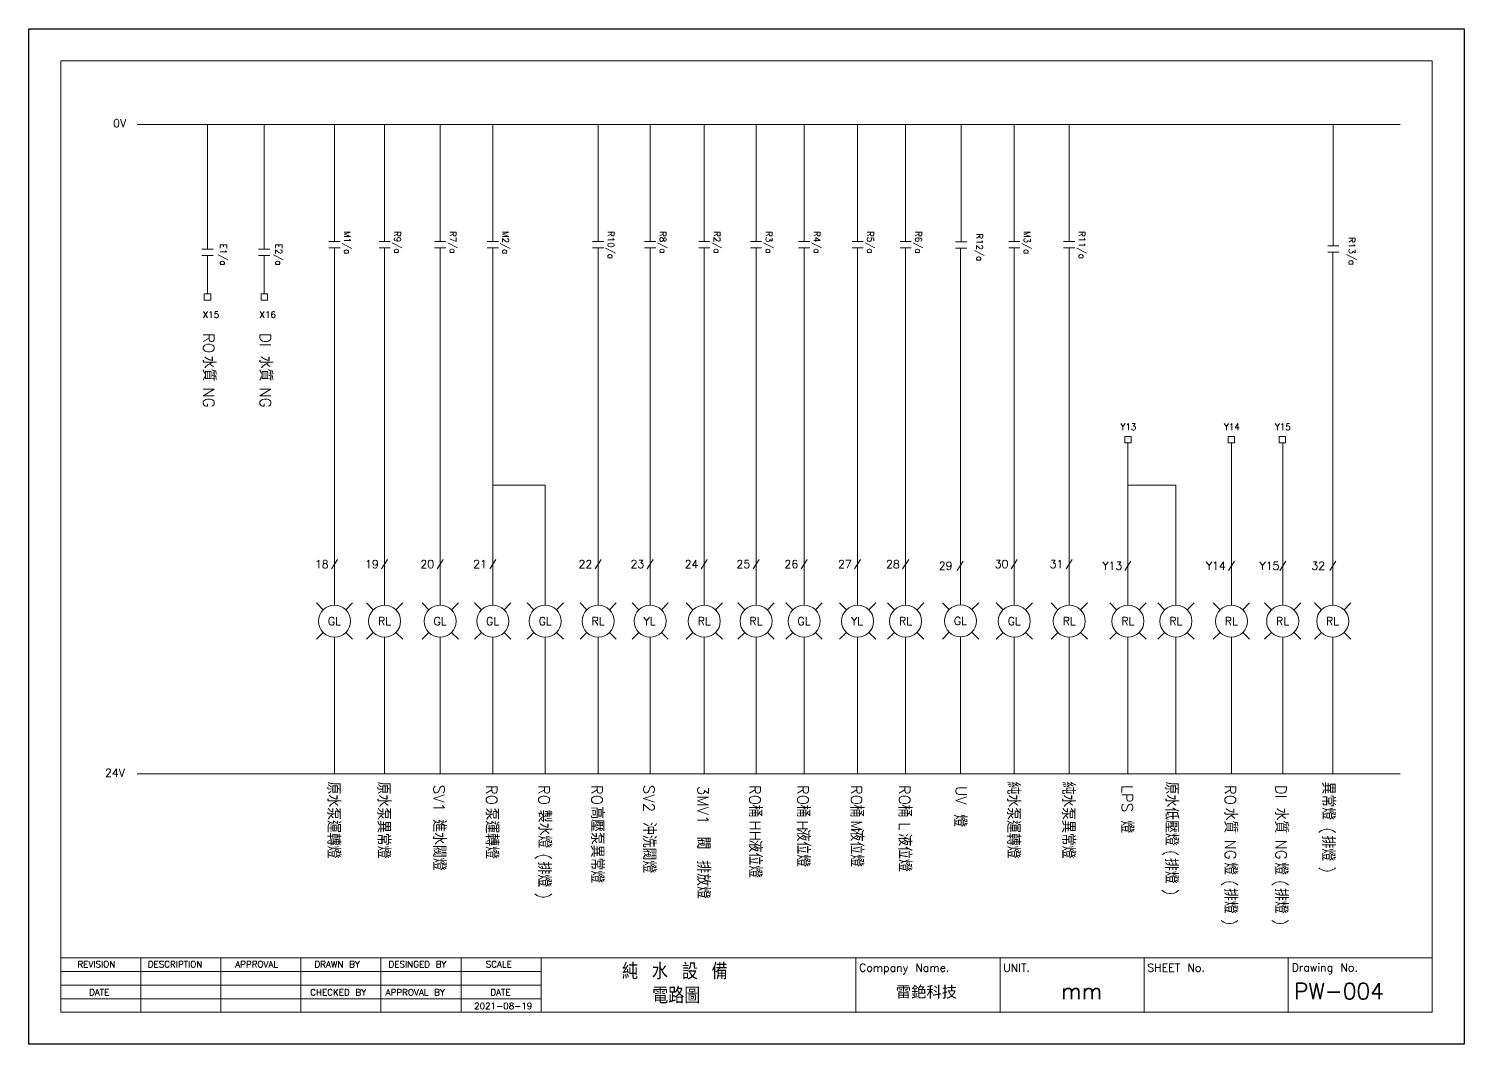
# Model space of a CAD drawing. Header units: millimetres. Extents: x 1497 to 5358, y 966 to 1803.
# Drawn here: x 3279.3 to 3576.3, y 1593.2 to 1803.2 of the extents above; entities that cross this region are included whole.
import ezdxf

# ---------------------------------------------------------------- set-up
doc = ezdxf.new("R2010")
doc.units = ezdxf.units.MM
doc.styles.add('rcs', font='txt.shx')
doc.styles.add('ting', font='monotxt.shx', dxfattribs={"height": 800, "bigfont": 'chineset.shx'})
doc.styles.add('型式1', font='')
doc.styles.get('型式1').set_extended_font_data('MingLiU')

msp = doc.modelspace()

# ---------------------------------------------------------------- linework, layer by layer
at = {"lineweight": 0}
for p, q in [((3285.92, 1796.57), (3569.67, 1796.57)), ((3285.92, 1599.82), (3285.92, 1796.57)), ((3569.67, 1796.57), (3569.67, 1599.82)), ((3301.7, 1783.38), (3305.35, 1783.38)), ((3305.35, 1783.38), (3308, 1783.38)), ((3308, 1783.38), (3563.04, 1783.38)), ((3316.27, 1783.38), (3316.27, 1757.63, 0)), ((3328.02, 1783.38), (3328.02, 1757.63, 0)), ((3342.56, 1783.38, 0), (3342.56, 1763.51, 0)), ((3352.93, 1783.38, 0), (3352.93, 1763.51, 0)), ((3364.43, 1783.38, 0), (3364.43, 1763.51, 0)), ((3375.3, 1783.38, 0), (3375.3, 1763.51, 0)), ((3397.1, 1783.38, 0), (3397.1, 1763.51, 0)), ((3407.85, 1783.38, 0), (3407.85, 1763.51, 0)), ((3419.06, 1783.38), (3419.06, 1763.51)), ((3429.77, 1783.38, 0), (3429.77, 1763.51, 0)), ((3439.71, 1783.38, 0), (3439.71, 1763.51, 0)), ((3450.79, 1783.38, 0), (3450.79, 1763.51, 0)), ((3460.72, 1783.38, 0), (3460.72, 1763.51, 0)), ((3472.2, 1783.38), (3472.2, 1759.12, 0)), ((3483.2, 1783.38, 0), (3483.2, 1763.51, 0)), ((3494.57, 1783.38, 0), (3494.57, 1763.51, 0)), ((3549.2, 1783.38, 0), (3549.2, 1758.33, 0)), ((3342.56, 1763.51, 0), (3342.56, 1759.2, 0)), ((3352.93, 1763.51, 0), (3352.93, 1759.2, 0)), ((3364.43, 1763.51, 0), (3364.43, 1759.2, 0)), ((3375.3, 1763.51, 0), (3375.3, 1759.2, 0)), ((3397.1, 1763.51, 0), (3397.1, 1759.2, 0)), ((3407.85, 1763.51, 0), (3407.85, 1759.2, 0)), ((3419.06, 1763.51), (3419.06, 1759.2)), ((3429.77, 1763.51, 0), (3429.77, 1759.2, 0)), ((3439.71, 1763.51, 0), (3439.71, 1759.2, 0)), ((3450.79, 1763.51, 0), (3450.79, 1759.2, 0)), ((3460.72, 1763.51, 0), (3460.72, 1759.2, 0)), ((3483.2, 1763.51, 0), (3483.2, 1759.2, 0)), ((3494.57, 1763.51, 0), (3494.57, 1759.2, 0)), ((3341.4, 1759.2, 0), (3343.72, 1759.2, 0)), ((3351.77, 1759.2, 0), (3354.09, 1759.2, 0)), ((3363.27, 1759.2, 0), (3365.59, 1759.2, 0)), ((3374.14, 1759.2, 0), (3376.46, 1759.2, 0)), ((3395.94, 1759.2, 0), (3398.26, 1759.2, 0)), ((3406.69, 1759.2, 0), (3409.01, 1759.2, 0)), ((3417.9, 1759.2), (3420.22, 1759.2)), ((3428.61, 1759.2, 0), (3430.93, 1759.2, 0)), ((3438.55, 1759.2, 0), (3440.87, 1759.2, 0)), ((3449.63, 1759.2, 0), (3451.95, 1759.2, 0)), ((3459.57, 1759.2, 0), (3461.88, 1759.2, 0)), ((3471.04, 1759.12, 0), (3473.36, 1759.12, 0)), ((3482.04, 1759.2, 0), (3484.36, 1759.2, 0)), ((3493.41, 1759.2, 0), (3495.73, 1759.2, 0)), ((3548.04, 1758.33, 0), (3550.36, 1758.33, 0)), ((3315.11, 1757.63, 0), (3317.43, 1757.63, 0)), ((3315.11, 1756.31, 0), (3317.43, 1756.31, 0)), ((3316.27, 1756.31, 0), (3316.27, 1748.41, 0)), ((3326.86, 1757.63, 0), (3329.18, 1757.63, 0)), ((3326.86, 1756.31, 0), (3329.18, 1756.31, 0)), ((3328.02, 1756.31, 0), (3328.02, 1748.41, 0)), ((3341.4, 1757.88, 0), (3343.72, 1757.88, 0)), ((3342.56, 1757.88, 0), (3342.56, 1753.57, 0)), ((3351.77, 1757.88, 0), (3354.09, 1757.88, 0)), ((3352.93, 1757.88, 0), (3352.93, 1753.57, 0)), ((3363.27, 1757.88, 0), (3365.59, 1757.88, 0)), ((3364.43, 1757.88, 0), (3364.43, 1753.57, 0)), ((3374.14, 1757.88, 0), (3376.46, 1757.88, 0)), ((3375.3, 1757.88, 0), (3375.3, 1753.57, 0)), ((3395.94, 1757.88, 0), (3398.26, 1757.88, 0)), ((3397.1, 1757.88, 0), (3397.1, 1753.57, 0)), ((3406.69, 1757.88, 0), (3409.01, 1757.88, 0)), ((3407.85, 1757.88, 0), (3407.85, 1753.57, 0)), ((3417.9, 1757.88), (3420.22, 1757.88)), ((3419.06, 1757.88), (3419.06, 1753.57)), ((3428.61, 1757.88, 0), (3430.93, 1757.88, 0)), ((3429.77, 1757.88, 0), (3429.77, 1753.57, 0)), ((3438.55, 1757.88, 0), (3440.87, 1757.88, 0)), ((3439.71, 1757.88, 0), (3439.71, 1753.57, 0)), ((3449.63, 1757.88, 0), (3451.95, 1757.88, 0)), ((3450.79, 1757.88, 0), (3450.79, 1753.57, 0)), ((3459.57, 1757.88, 0), (3461.88, 1757.88, 0)), ((3460.72, 1757.88, 0), (3460.72, 1753.57, 0)), ((3471.04, 1757.79, 0), (3473.36, 1757.79, 0)), ((3472.07, 1757.72, 0), (3472.08, 1684.05, 0)), ((3482.04, 1757.88, 0), (3484.36, 1757.88, 0)), ((3483.2, 1757.88, 0), (3483.2, 1753.57, 0)), ((3493.41, 1757.88, 0), (3495.73, 1757.88, 0)), ((3494.57, 1757.88, 0), (3494.57, 1753.57, 0)), ((3548.04, 1757, 0), (3550.36, 1757, 0)), ((3549.08, 1756.93, 0), (3549.08, 1684.04, 0)), ((3342.56, 1753.57, 0), (3342.56, 1684.01, 0)), ((3352.93, 1753.57, 0), (3352.93, 1684.01, 0)), ((3364.43, 1753.57, 0), (3364.43, 1684.01, 0)), ((3375.3, 1753.57, 0), (3375.3, 1684.01, 0)), ((3397.1, 1753.57, 0), (3397.1, 1684.01, 0)), ((3407.85, 1753.57, 0), (3407.85, 1684.01, 0)), ((3419.06, 1753.57), (3419.06, 1684.01)), ((3429.77, 1753.57, 0), (3429.77, 1684.01, 0)), ((3439.71, 1753.57, 0), (3439.71, 1684.01, 0)), ((3450.79, 1753.57, 0), (3450.79, 1684.01, 0)), ((3460.72, 1753.57, 0), (3460.72, 1684.01, 0)), ((3483.2, 1753.57, 0), (3483.2, 1684.01, 0)), ((3494.57, 1753.57, 0), (3494.57, 1684.01, 0)), ((3315.61, 1748.41, 0), (3316.94, 1748.41, 0)), ((3315.61, 1747.08, 0), (3315.61, 1748.41, 0)), ((3315.61, 1747.08, 0), (3316.94, 1747.08, 0)), ((3316.94, 1748.41, 0), (3316.94, 1747.08, 0)), ((3327.36, 1748.41, 0), (3328.69, 1748.41, 0)), ((3327.36, 1747.08, 0), (3327.36, 1748.41, 0)), ((3327.36, 1747.08, 0), (3328.69, 1747.08, 0)), ((3328.69, 1748.41, 0), (3328.69, 1747.08, 0)), ((3506.04, 1718.9, 0), (3507.37, 1718.9, 0)), ((3506.04, 1717.58, 0), (3506.04, 1718.9, 0)), ((3507.37, 1717.58, 0), (3506.04, 1717.58, 0)), ((3506.71, 1717.58, 0), (3506.71, 1710.54, 0)), ((3507.37, 1718.9, 0), (3507.37, 1717.58, 0)), ((3527.46, 1718.9, 0), (3528.78, 1718.9, 0)), ((3527.46, 1717.58, 0), (3527.46, 1718.9, 0)), ((3528.78, 1717.58, 0), (3527.46, 1717.58, 0)), ((3528.12, 1717.43, 0), (3528.12, 1684.01, 0)), ((3528.78, 1718.9, 0), (3528.78, 1717.58, 0)), ((3538, 1718.9, 0), (3539.32, 1718.9, 0)), ((3538, 1717.58, 0), (3538, 1718.9, 0)), ((3539.32, 1717.58, 0), (3538, 1717.58, 0)), ((3538.72, 1717.49, 0), (3538.72, 1684.01, 0)), ((3539.32, 1718.9, 0), (3539.32, 1717.58, 0)), ((3375.3, 1708.83, 0), (3386.19, 1708.83, 0)), ((3386.15, 1708.83, 0), (3386.15, 1684.01, 0)), ((3506.71, 1710.54, 0), (3506.71, 1684.01, 0)), ((3506.71, 1708.83, 0), (3516.64, 1708.83, 0)), ((3516.64, 1708.83, 0), (3516.64, 1684.01, 0)), ((3341.94, 1691.51, 0), (3343.18, 1693.47, 0)), ((3352.31, 1691.51, 0), (3353.55, 1693.47, 0)), ((3363.81, 1691.51, 0), (3365.05, 1693.47, 0)), ((3374.68, 1691.51, 0), (3375.92, 1693.47, 0)), ((3396.48, 1691.51, 0), (3397.72, 1693.47, 0)), ((3407.23, 1691.51, 0), (3408.47, 1693.47, 0)), ((3418.44, 1691.51), (3419.68, 1693.47)), ((3429.15, 1691.51, 0), (3430.39, 1693.47, 0)), ((3439.09, 1691.51, 0), (3440.33, 1693.47, 0)), ((3450.17, 1691.51, 0), (3451.41, 1693.47, 0)), ((3460.1, 1691.51, 0), (3461.35, 1693.47, 0)), ((3471.39, 1691.16, 0), (3472.63, 1693.12, 0)), ((3482.58, 1691.51, 0), (3483.82, 1693.47, 0)), ((3493.95, 1691.51, 0), (3495.19, 1693.47, 0)), ((3506.09, 1691.16, 0), (3507.33, 1693.12, 0)), ((3527.5, 1691.16, 0), (3528.74, 1693.12, 0)), ((3538.1, 1691.16, 0), (3539.34, 1693.12, 0)), ((3548.47, 1691.16, 0), (3549.71, 1693.12, 0)), ((3338.81, 1684.45, 0), (3340.22, 1683.04, 0)), ((3346.31, 1684.45, 0), (3344.9, 1683.04, 0)), ((3349.18, 1684.45, 0), (3350.59, 1683.04, 0)), ((3356.68, 1684.45, 0), (3355.27, 1683.04, 0)), ((3360.68, 1684.45, 0), (3362.09, 1683.04, 0)), ((3368.18, 1684.45, 0), (3366.77, 1683.04, 0)), ((3371.55, 1684.45, 0), (3372.96, 1683.04, 0)), ((3379.05, 1684.45, 0), (3377.64, 1683.04, 0)), ((3382.41, 1684.45, 0), (3383.81, 1683.04, 0)), ((3389.9, 1684.45, 0), (3388.5, 1683.04, 0)), ((3393.35, 1684.45, 0), (3394.75, 1683.04, 0)), ((3400.84, 1684.45, 0), (3399.44, 1683.04, 0)), ((3404.11, 1684.45, 0), (3405.51, 1683.04, 0)), ((3411.6, 1684.45, 0), (3410.2, 1683.04, 0)), ((3415.31, 1684.45), (3416.72, 1683.04)), ((3422.8, 1684.45), (3421.4, 1683.04)), ((3426.02, 1684.45, 0), (3427.43, 1683.04, 0)), ((3433.52, 1684.45, 0), (3432.11, 1683.04, 0)), ((3435.96, 1684.45, 0), (3437.37, 1683.04, 0)), ((3443.46, 1684.45, 0), (3442.05, 1683.04, 0)), ((3447.04, 1684.45, 0), (3448.45, 1683.04, 0)), ((3454.54, 1684.45, 0), (3453.13, 1683.04, 0)), ((3456.98, 1684.45, 0), (3458.38, 1683.04, 0)), ((3464.47, 1684.45, 0), (3463.07, 1683.04, 0)), ((3468.33, 1684.49, 0), (3469.74, 1683.08, 0)), ((3475.83, 1684.49, 0), (3474.42, 1683.08, 0)), ((3479.45, 1684.45, 0), (3480.86, 1683.04, 0)), ((3486.94, 1684.45, 0), (3485.54, 1683.04, 0)), ((3490.82, 1684.45, 0), (3492.23, 1683.04, 0)), ((3498.32, 1684.45, 0), (3496.91, 1683.04, 0)), ((3502.96, 1684.45, 0), (3504.36, 1683.04, 0)), ((3510.45, 1684.45, 0), (3509.05, 1683.04, 0)), ((3512.9, 1684.45, 0), (3514.3, 1683.04, 0)), ((3520.39, 1684.45, 0), (3518.99, 1683.04, 0)), ((3524.37, 1684.45, 0), (3525.78, 1683.04, 0)), ((3531.87, 1684.45, 0), (3530.46, 1683.04, 0)), ((3534.98, 1684.45, 0), (3536.38, 1683.04, 0)), ((3542.47, 1684.45, 0), (3541.07, 1683.04, 0)), ((3545.32, 1684.45, 0), (3546.73, 1683.04, 0)), ((3552.82, 1684.45, 0), (3551.41, 1683.04, 0)), ((3340.22, 1678.36, 0), (3338.81, 1676.95, 0)), ((3344.9, 1678.36, 0), (3346.31, 1676.95, 0)), ((3350.59, 1678.36, 0), (3349.18, 1676.95, 0)), ((3355.27, 1678.36, 0), (3356.68, 1676.95, 0)), ((3362.09, 1678.36, 0), (3360.68, 1676.95, 0)), ((3366.77, 1678.36, 0), (3368.18, 1676.95, 0)), ((3372.96, 1678.36, 0), (3371.55, 1676.95, 0)), ((3377.64, 1678.36, 0), (3379.05, 1676.95, 0)), ((3383.81, 1678.36, 0), (3382.41, 1676.95, 0)), ((3388.5, 1678.36, 0), (3389.9, 1676.95, 0)), ((3394.75, 1678.36, 0), (3393.35, 1676.95, 0)), ((3399.44, 1678.36, 0), (3400.84, 1676.95, 0)), ((3405.51, 1678.36, 0), (3404.11, 1676.95, 0)), ((3410.2, 1678.36, 0), (3411.6, 1676.95, 0)), ((3416.72, 1678.36), (3415.31, 1676.95)), ((3421.4, 1678.36), (3422.8, 1676.95)), ((3427.43, 1678.36, 0), (3426.02, 1676.95, 0)), ((3432.11, 1678.36, 0), (3433.52, 1676.95, 0)), ((3437.37, 1678.36, 0), (3435.96, 1676.95, 0)), ((3442.05, 1678.36, 0), (3443.46, 1676.95, 0)), ((3448.45, 1678.36, 0), (3447.04, 1676.95, 0)), ((3453.13, 1678.36, 0), (3454.54, 1676.95, 0)), ((3458.38, 1678.36, 0), (3456.98, 1676.95, 0)), ((3463.07, 1678.36, 0), (3464.47, 1676.95, 0)), ((3469.74, 1678.4, 0), (3468.33, 1676.99, 0)), ((3474.42, 1678.4, 0), (3475.83, 1676.99, 0)), ((3480.86, 1678.36, 0), (3479.45, 1676.95, 0)), ((3485.54, 1678.36, 0), (3486.94, 1676.95, 0)), ((3492.23, 1678.36, 0), (3490.82, 1676.95, 0)), ((3496.91, 1678.36, 0), (3498.32, 1676.95, 0)), ((3504.36, 1678.36, 0), (3502.96, 1676.95, 0)), ((3509.05, 1678.36, 0), (3510.45, 1676.95, 0)), ((3514.3, 1678.36, 0), (3512.9, 1676.95, 0)), ((3518.99, 1678.36, 0), (3520.39, 1676.95, 0)), ((3525.78, 1678.36, 0), (3524.37, 1676.95, 0)), ((3530.46, 1678.36, 0), (3531.87, 1676.95, 0)), ((3536.38, 1678.36, 0), (3534.98, 1676.95, 0)), ((3541.07, 1678.36, 0), (3542.47, 1676.95, 0)), ((3546.73, 1678.36, 0), (3545.32, 1676.95, 0)), ((3551.41, 1678.36, 0), (3552.82, 1676.95, 0)), ((3342.56, 1677.39, 0), (3342.56, 1649.14, 0)), ((3352.93, 1677.39, 0), (3352.93, 1649.14, 0)), ((3364.43, 1677.39, 0), (3364.43, 1649.14, 0)), ((3375.3, 1677.39, 0), (3375.3, 1649.14, 0)), ((3386.15, 1677.39, 0), (3386.15, 1649.14, 0)), ((3397.1, 1677.39, 0), (3397.1, 1649.14, 0)), ((3407.85, 1677.39, 0), (3407.85, 1649.14, 0)), ((3419.06, 1677.39), (3419.06, 1649.14)), ((3429.77, 1677.39, 0), (3429.77, 1649.14, 0)), ((3439.71, 1677.39, 0), (3439.71, 1649.14, 0)), ((3450.79, 1677.39, 0), (3450.79, 1649.14, 0)), ((3460.72, 1677.39, 0), (3460.72, 1649.14, 0)), ((3472.08, 1677.41, 0), (3472.08, 1649.14, 0)), ((3483.2, 1677.39, 0), (3483.2, 1649.14, 0)), ((3494.57, 1677.39, 0), (3494.57, 1649.14, 0)), ((3506.71, 1677.39, 0), (3506.71, 1649.14, 0)), ((3516.64, 1677.39, 0), (3516.64, 1649.14, 0)), ((3528.12, 1677.39, 0), (3528.12, 1649.14, 0)), ((3538.72, 1677.39, 0), (3538.72, 1649.14, 0)), ((3549.07, 1677.39, 0), (3549.07, 1649.14, 0)), ((3301.7, 1649.14), (3305.35, 1649.14)), ((3305.35, 1649.14), (3308, 1649.14)), ((3308, 1649.14), (3563.04, 1649.14)), ((3285.92, 1611.09), (3569.67, 1611.09)), ((3302.48, 1599.82), (3302.48, 1611.09)), ((3319.04, 1599.77), (3319.04, 1611.03)), ((3335.6, 1599.77), (3335.6, 1611.03)), ((3352.16, 1599.82), (3352.16, 1611.03)), ((3368.73, 1599.82), (3368.73, 1611.03)), ((3385.29, 1599.82), (3385.29, 1611.03)), ((3450.43, 1599.82), (3450.43, 1611.03)), ((3480.24, 1599.82), (3480.24, 1611.03)), ((3510.05, 1599.82), (3510.05, 1611.03)), ((3539.86, 1599.82), (3539.86, 1611.03)), ((3285.92, 1608.26), (3385.29, 1608.26)), ((3285.92, 1605.43), (3385.29, 1605.43)), ((3285.92, 1602.6), (3385.29, 1602.6)), ((3569.67, 1599.82), (3285.92, 1599.82))]:
    msp.add_line(p, q, dxfattribs=at)
msp.add_lwpolyline([(3576.29, 1593.2), (3279.29, 1593.2), (3279.29, 1803.2), (3576.29, 1803.2)], close=True)
for centre in [(3342.56, 1680.7, 0), (3352.93, 1680.7, 0), (3364.43, 1680.7, 0), (3375.3, 1680.7, 0), (3386.15, 1680.7, 0), (3397.1, 1680.7, 0), (3407.85, 1680.7, 0), (3419.06, 1680.7), (3429.77, 1680.7, 0), (3439.71, 1680.7, 0), (3450.79, 1680.7, 0), (3460.72, 1680.7, 0), (3472.08, 1680.74, 0), (3483.2, 1680.7, 0), (3494.57, 1680.7, 0), (3506.71, 1680.7, 0), (3516.64, 1680.7, 0), (3528.12, 1680.7, 0), (3538.72, 1680.7, 0), (3549.07, 1680.7, 0)]:
    msp.add_circle(centre, 3.31, dxfattribs=at)

# ---------------------------------------------------------------- texts
for s, height, style, p in [('0V', 1.656, 'rcs', (3296.76, 1782.83)), ('X15', 1.325, 'rcs', (3315.29, 1743.42, 0)), ('X16', 1.325, 'rcs', (3327.04, 1743.42, 0)), ('Y13', 1.325, 'rcs', (3505.16, 1720.22, 0)), ('Y14', 1.325, 'rcs', (3526.57, 1720.22, 0)), ('Y15', 1.325, 'rcs', (3537.11, 1720.22, 0)), ('18', 1.656, 'rcs', (3338.51, 1691.66, 0)), ('19', 1.656, 'rcs', (3348.88, 1691.66, 0)), ('20', 1.656, 'rcs', (3360.33, 1691.66, 0)), ('21', 1.656, 'rcs', (3371.25, 1691.66, 0)), ('22', 1.656, 'rcs', (3393.04, 1691.66, 0)), ('23', 1.656, 'rcs', (3403.8, 1691.66, 0)), ('24', 1.656, 'rcs', (3415, 1691.66)), ('25', 1.656, 'rcs', (3425.72, 1691.66, 0)), ('26', 1.656, 'rcs', (3435.65, 1691.66, 0)), ('27', 1.656, 'rcs', (3446.73, 1691.66, 0)), ('28', 1.656, 'rcs', (3456.67, 1691.66, 0)), ('29', 1.656, 'rcs', (3467.57, 1691.32, 0)), ('30', 1.656, 'rcs', (3479.14, 1691.66, 0)), ('31', 1.656, 'rcs', (3490.51, 1691.66, 0)), ('Y13', 1.656, 'rcs', (3501.42, 1691.32, 0)), ('Y14', 1.656, 'rcs', (3522.84, 1691.32, 0)), ('Y15', 1.656, 'rcs', (3533.94, 1691.32, 0)), ('32', 1.656, 'rcs', (3544.65, 1691.32, 0)), ('GL', 1.656, 'rcs', (3341.2, 1679.86, 0)), ('RL', 1.656, 'rcs', (3351.56, 1679.86, 0)), ('GL', 1.656, 'rcs', (3363.06, 1679.86, 0)), ('GL', 1.656, 'rcs', (3373.93, 1679.86, 0)), ('GL', 1.656, 'rcs', (3384.79, 1679.86, 0)), ('RL', 1.656, 'rcs', (3395.73, 1679.86, 0)), ('YL', 1.656, 'rcs', (3406.49, 1679.86, 0)), ('RL', 1.656, 'rcs', (3417.69, 1679.86)), ('RL', 1.656, 'rcs', (3428.4, 1679.86, 0)), ('GL', 1.656, 'rcs', (3438.34, 1679.86, 0)), ('YL', 1.656, 'rcs', (3449.42, 1679.86, 0)), ('RL', 1.656, 'rcs', (3459.36, 1679.86, 0)), ('GL', 1.656, 'rcs', (3470.71, 1679.9, 0)), ('GL', 1.656, 'rcs', (3481.83, 1679.86, 0)), ('RL', 1.656, 'rcs', (3493.2, 1679.86, 0)), ('RL', 1.656, 'rcs', (3505.34, 1679.86, 0)), ('RL', 1.656, 'rcs', (3515.28, 1679.86, 0)), ('RL', 1.656, 'rcs', (3526.75, 1679.86, 0)), ('RL', 1.656, 'rcs', (3537.36, 1679.86, 0)), ('RL', 1.656, 'rcs', (3547.7, 1679.86, 0)), ('24V', 1.656, 'rcs', (3295.08, 1648.51)), ('REVISION', 1.325, 'rcs', (3289.37, 1609.09)), ('DESCRIPTION', 1.3249, 'rcs', (3303.92, 1609.09)), ('APPROVAL', 1.325, 'rcs', (3322.02, 1609.09)), ('DRAWN BY', 1.325, 'rcs', (3338.4, 1609.09)), ('DESINGED BY', 1.3249, 'rcs', (3353.74, 1609.09)), ('SCALE', 1.325, 'rcs', (3373.84, 1609.09)), ('純 水 設 備', 3.312, 'ting', (3402.05, 1606.62)), ('Company Name.', 1.6562, 'rcs', (3451.09, 1608.21)), ('UNIT.', 1.656, 'rcs', (3480.9, 1608.21)), ('SHEET No.', 1.656, 'rcs', (3510.71, 1608.21)), ('Drawing No.', 1.6562, 'rcs', (3540.58, 1608.27)), ('DATE', 1.325, 'rcs', (3291.78, 1603.3)), ('CHECKED BY', 1.325, 'rcs', (3337.53, 1603.28)), ('APPROVAL BY', 1.3249, 'rcs', (3353.14, 1603.28)), ('DATE', 1.325, 'rcs', (3374.8, 1603.3)), ('電路圖', 3.312, 'ting', (3408.29, 1601.63)), ('雷銫科技', 2.319, '型式1', (3458.7, 1602.87)), ('mm', 3.312, 'rcs', (3492.89, 1602.53)), ('PW-004', 3.312, 'rcs', (3541.06, 1602.53)), ('2021-08-19', 1.325, 'rcs', (3371.44, 1600.47))]:
    msp.add_text(s, height=height, dxfattribs=dict(at, style=style)).set_placement(p)
for s, height, style, p in [('E1/a', 1.325, 'rcs', (3318.93, 1758.76, 0)), ('E2/a', 1.325, 'rcs', (3330.38, 1758.76, 0)), ('M1/a', 1.325, 'rcs', (3344.56, 1761.37, 0)), ('R9/a', 1.325, 'rcs', (3354.93, 1761.37, 0)), ('R7/a', 1.325, 'rcs', (3366.42, 1761.37, 0)), ('M2/a', 1.325, 'rcs', (3377.3, 1761.37, 0)), ('R10/a', 1.325, 'rcs', (3399.09, 1761.37, 0)), ('R8/a', 1.325, 'rcs', (3409.85, 1761.37, 0)), ('R2/a', 1.325, 'rcs', (3421.05, 1761.37)), ('R3/a', 1.325, 'rcs', (3431.77, 1761.37, 0)), ('R4/a', 1.325, 'rcs', (3441.71, 1761.37, 0)), ('R5/a', 1.325, 'rcs', (3452.78, 1761.37, 0)), ('R6/a', 1.325, 'rcs', (3462.72, 1761.37, 0)), ('R12/a', 1.325, 'rcs', (3475.39, 1760.9, 0)), ('M3/a', 1.325, 'rcs', (3485.19, 1761.37, 0)), ('R11/a', 1.325, 'rcs', (3496.56, 1761.37, 0)), ('R13/a', 1.325, 'rcs', (3552.39, 1760.11, 0)), ('RO', 2.268, 'rcs', (3315.42, 1740.27, 0)), ('DI', 2.268, 'rcs', (3327.14, 1740.27, 0)), ('水質', 2.65, 'ting', (3315.29, 1735.57, 0)), ('水質', 2.65, 'ting', (3327.01, 1735.57, 0)), ('NG', 2.268, 'rcs', (3315.42, 1729.04, 0)), ('NG', 2.268, 'rcs', (3327.14, 1729.04, 0)), ('原水泵運轉燈', 2.65, 'ting', (3341.07, 1647.51, 0)), ('原水泵異常燈', 2.65, 'ting', (3351.43, 1647.5, 0)), ('SV1', 2.268, 'rcs', (3363.06, 1646.85, 0)), ('RO', 2.268, 'rcs', (3373.93, 1646.85, 0)), ('RO', 2.268, 'rcs', (3384.79, 1646.85, 0)), ('RO', 2.268, 'rcs', (3395.73, 1646.85, 0)), ('SV2', 2.268, 'rcs', (3406.48, 1646.85, 0)), ('3MV1', 2.268, 'rcs', (3417.68, 1646.62, 0)), ('RO', 2.268, 'rcs', (3428.4, 1646.85, 0)), ('RO', 2.268, 'rcs', (3438.34, 1646.85, 0)), ('RO', 2.268, 'rcs', (3449.42, 1646.85, 0)), ('RO', 2.268, 'rcs', (3459.36, 1646.85, 0)), ('UV', 2.268, 'rcs', (3471.08, 1646.62, 0)), ('純水泵運轉燈', 2.65, 'ting', (3481.7, 1647.51, 0)), ('純水泵異常燈', 2.65, 'ting', (3493.07, 1647.51, 0)), ('LPS', 2.268, 'rcs', (3505.42, 1646.85, 0)), ('原水低壓燈', 2.65, 'ting', (3514.44, 1647.51, 0)), ('RO', 2.268, 'rcs', (3526.75, 1646.85, 0)), ('DI', 2.268, 'rcs', (3537.24, 1646.85, 0)), ('異常燈', 2.65, 'ting', (3546.87, 1647.51, 0)), ('桶  液位燈', 2.65, 'ting', (3428.28, 1642.74, 0)), ('桶 液位燈', 2.65, 'ting', (3438.21, 1642.74, 0)), ('桶 液位燈', 2.65, 'ting', (3449.29, 1642.74, 0)), ('桶', 2.65, 'ting', (3459.23, 1642.74, 0)), ('進水閥燈', 2.65, 'ting', (3362.93, 1639.71, 0)), ('泵運轉燈', 2.65, 'ting', (3373.81, 1642.13, 0)), ('製水燈', 2.65, 'ting', (3384.72, 1641.69, 0)), ('高壓泵異常燈', 2.65, 'ting', (3395.6, 1642.41, 0)), ('燈', 2.65, 'ting', (3470.67, 1640.76, 0)), ('水質', 2.65, 'ting', (3526.63, 1642.13, 0)), ('水質', 2.65, 'ting', (3537.11, 1642.13, 0)), ('沖洗閥燈', 2.65, 'ting', (3406.36, 1639.16, 0)), ('HH', 2.268, 'rcs', (3428.45, 1639.53, 0)), ('H', 2.27, 'rcs', (3438.24, 1639.53, 0)), ('M', 2.27, 'rcs', (3449.46, 1639.53, 0)), ('液位燈', 2.65, 'ting', (3459.23, 1636.81, 0)), ('L', 2.27, 'rcs', (3459.36, 1639.13, 0)), ('燈', 2.65, 'ting', (3505.21, 1639.5, 0)), ('(   )', 2.268, 'rcs', (3546.95, 1638.06, 0)), ('閥 排放燈', 2.65, 'ting', (3417.56, 1636.17, 0)), ('NG', 2.268, 'rcs', (3526.78, 1635.55, 0)), ('NG', 2.268, 'rcs', (3537.27, 1635.55, 0)), ('排燈', 2.65, 'ting', (3546.83, 1636.36, 0)), ('(   )', 2.268, 'rcs', (3384.79, 1632.68, 0)), ('排燈', 2.65, 'ting', (3384.66, 1630.98, 0)), ('(   )', 2.268, 'rcs', (3514.51, 1633.41, 0)), ('排燈', 2.65, 'ting', (3514.38, 1631.71, 0)), ('燈', 2.65, 'ting', (3526.63, 1630.83, 0)), ('燈', 2.65, 'ting', (3537.11, 1630.83, 0)), ('(   )', 2.268, 'rcs', (3526.75, 1627.19, 0)), ('排燈', 2.65, 'ting', (3526.62, 1625.49, 0)), ('(   )', 2.268, 'rcs', (3537.24, 1627.19, 0)), ('排燈', 2.65, 'ting', (3537.11, 1625.49, 0))]:
    msp.add_text(s, height=height, rotation=270, dxfattribs=dict(at, style=style)).set_placement(p)

doc.saveas('drawing.dxf')
